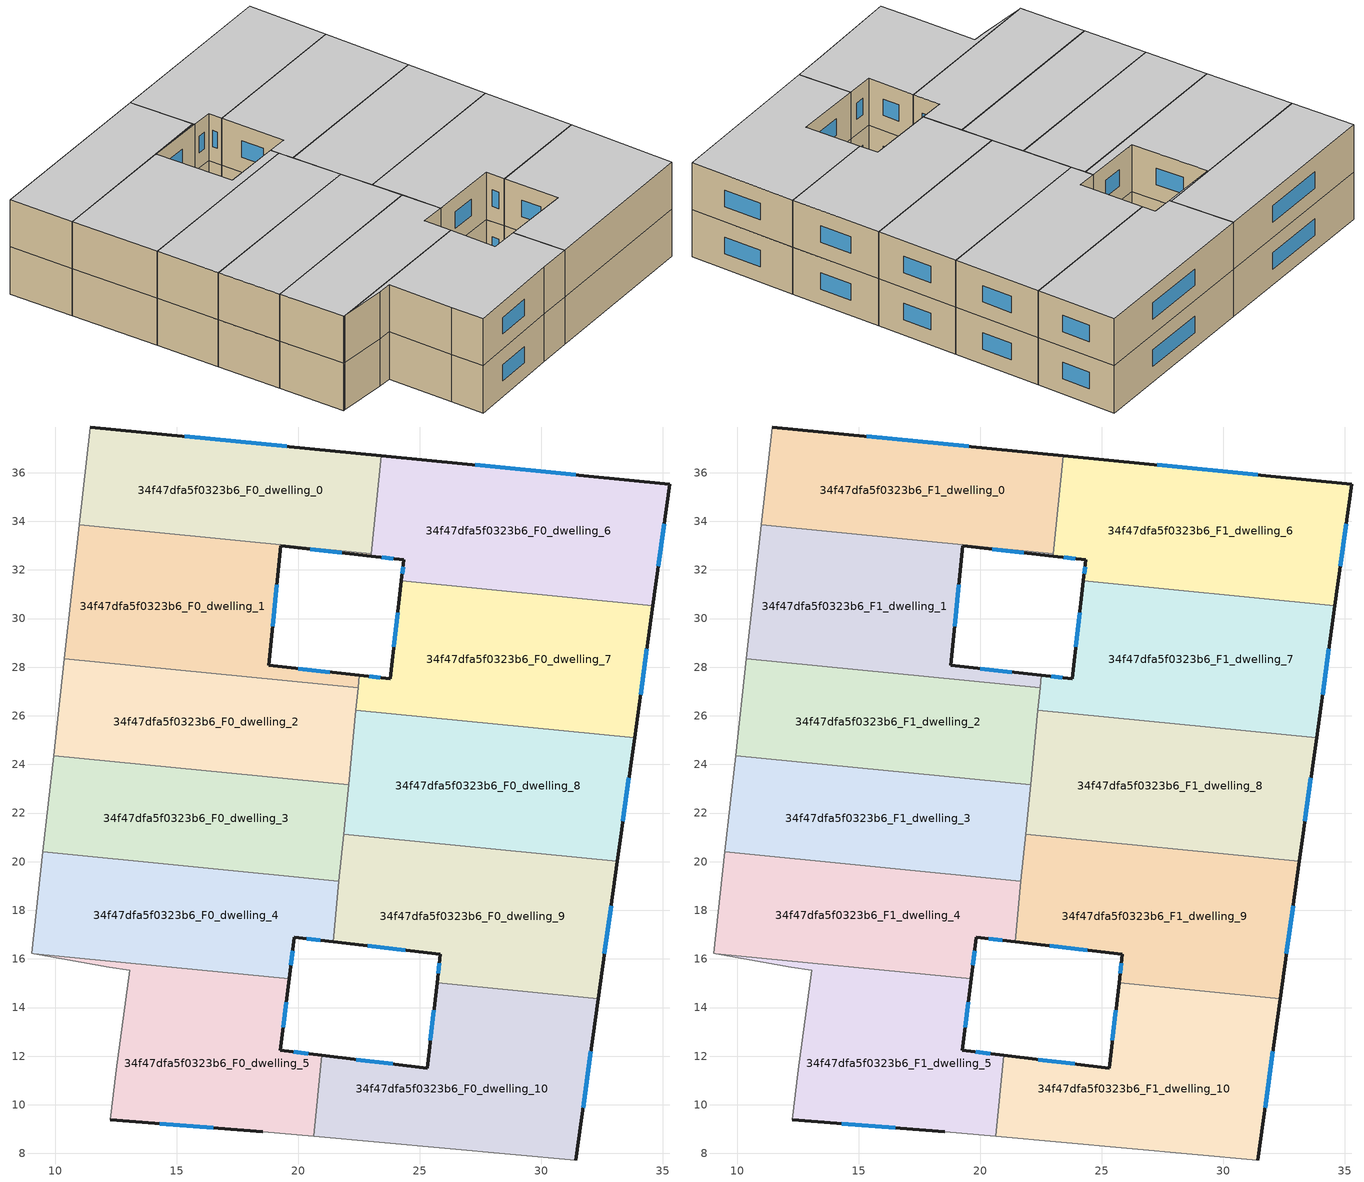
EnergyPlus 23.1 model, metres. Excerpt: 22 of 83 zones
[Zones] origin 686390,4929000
34f47dfa5f0323b6_F0_dwelling_0
 floor ground (EU_floor_Construction): 23.41,36.7 23.01,32.67 11,33.86 11.45,37.88 z0
 wall outside (EU_wall_Construction): 23.41,36.7 11.45,37.88 z0:3
 wall to 34f47dfa5f0323b6_F0_dwelling_1 (EU_wall_Construction): 11,33.86 23.01,32.67 z0:3
 wall adiabatic (EU_wall_Construction): 11.45,37.88 11,33.86 z0:3
 wall to 34f47dfa5f0323b6_F0_dwelling_6 (EU_wall_Construction): 23.01,32.67 23.41,36.7 z0:3
 window (EU_Window_Construction): 19.52,37.08 15.34,37.5 z0.98:2.02
34f47dfa5f0323b6_F0_dwelling_1
 floor ground (EU_floor_Construction): 23.01,32.67 23,32.57 19.29,33 18.8,28.08 22.52,27.67 22.47,27.15 10.39,28.35 11,33.86 z0
 wall outside (EU_wall_Construction): 22.52,27.67 18.8,28.08 19.29,33 23,32.57 z0:3
 wall to 34f47dfa5f0323b6_F0_dwelling_2 (EU_wall_Construction): 10.39,28.35 22.47,27.15 z0:3
 wall adiabatic (EU_wall_Construction): 11,33.86 10.39,28.35 z0:3
 wall to 34f47dfa5f0323b6_F0_dwelling_7 (EU_wall_Construction): 22.47,27.15 22.52,27.67 z0:3
 wall to 34f47dfa5f0323b6_F0_dwelling_6 (EU_wall_Construction): 23,32.57 23.01,32.67 z0:3
 window (EU_Window_Construction): 20.5,32.86 21.79,32.71 / 18.96,29.68 19.13,31.4 / 21.31,27.8 20.01,27.95 z0.98:2.02
34f47dfa5f0323b6_F0_dwelling_10
 floor ground (EU_floor_Construction): 32.34,14.37 31.42,7.73 20.64,8.71 20.97,12.03 25.31,11.51 25.71,15.02 z0
 wall outside (EU_wall_Construction): 25.71,15.02 25.31,11.51 20.97,12.03 / 31.42,7.73 32.34,14.37 z0:3
 wall to 34f47dfa5f0323b6_F0_dwelling_9 (EU_wall_Construction): 32.34,14.37 25.71,15.02 z0:3
 wall adiabatic (EU_wall_Construction): 20.64,8.71 31.42,7.73 z0:3
 wall to 34f47dfa5f0323b6_F0_dwelling_5 (EU_wall_Construction): 20.97,12.03 20.64,8.71 z0:3
 window (EU_Window_Construction): 25.58,13.88 25.44,12.65 / 31.72,9.89 32.04,12.21 / 23.9,11.68 22.38,11.86 z0.98:2.02
34f47dfa5f0323b6_F0_dwelling_2
 floor ground (EU_floor_Construction): 22.47,27.15 22.07,23.17 9.94,24.37 10.39,28.35 z0
 wall to 34f47dfa5f0323b6_F0_dwelling_3 (EU_wall_Construction): 9.94,24.37 22.07,23.17 z0:3
 wall adiabatic (EU_wall_Construction): 10.39,28.35 9.94,24.37 z0:3
 wall to 34f47dfa5f0323b6_F0_dwelling_8 (EU_wall_Construction): 22.07,23.17 22.38,26.23 z0:3
 wall to 34f47dfa5f0323b6_F0_dwelling_7 (EU_wall_Construction): 22.38,26.23 22.47,27.15 z0:3
34f47dfa5f0323b6_F0_dwelling_3
 floor ground (EU_floor_Construction): 22.07,23.17 21.68,19.2 9.5,20.4 9.94,24.37 z0
 wall to 34f47dfa5f0323b6_F0_dwelling_4 (EU_wall_Construction): 9.5,20.4 21.68,19.2 z0:3
 wall adiabatic (EU_wall_Construction): 9.94,24.37 9.5,20.4 z0:3
 wall to 34f47dfa5f0323b6_F0_dwelling_9 (EU_wall_Construction): 21.68,19.2 21.87,21.13 z0:3
 wall to 34f47dfa5f0323b6_F0_dwelling_8 (EU_wall_Construction): 21.87,21.14 22.07,23.16 z0:3
34f47dfa5f0323b6_F0_dwelling_4
 floor ground (EU_floor_Construction): 21.68,19.2 21.43,16.72 19.85,16.9 19.63,15.18 9.12,16.22 9.04,16.23 9.5,20.4 z0
 wall outside (EU_wall_Construction): 19.63,15.18 19.85,16.9 21.43,16.72 z0:3
 wall to 34f47dfa5f0323b6_F0_dwelling_5 (EU_wall_Construction): 9.12,16.22 19.63,15.18 z0:3
 wall adiabatic (EU_wall_Construction): 9.5,20.4 9.04,16.23 9.12,16.22 z0:3
 wall to 34f47dfa5f0323b6_F0_dwelling_9 (EU_wall_Construction): 21.43,16.72 21.68,19.19 z0:3
 window (EU_Window_Construction): 20.36,16.84 20.92,16.78 / 19.7,15.74 19.78,16.34 z0.98:2.02
34f47dfa5f0323b6_F0_dwelling_5
 floor ground (EU_floor_Construction): 19.63,15.18 19.26,12.24 20.97,12.03 20.64,8.71 18.54,8.9 12.28,9.39 12.53,11.45 13.07,15.54 12.23,15.66 9.12,16.22 z0
 wall outside (EU_wall_Construction): 20.97,12.03 19.26,12.24 19.63,15.18 / 12.28,9.39 18.54,8.9 z0:3
 wall adiabatic (EU_wall_Construction): 9.12,16.22 12.23,15.66 13.07,15.54 12.53,11.45 12.28,9.39 / 18.54,8.9 20.64,8.71 z0:3
 window (EU_Window_Construction): 19.38,13.2 19.51,14.22 / 20.41,12.1 19.81,12.17 / 14.31,9.23 16.5,9.06 z0.98:2.02
34f47dfa5f0323b6_F0_dwelling_6
 floor ground (EU_floor_Construction): 35.29,35.53 34.59,30.53 24.25,31.56 24.35,32.41 23,32.57 23.41,36.7 z0
 wall outside (EU_wall_Construction): 34.59,30.53 35.29,35.53 23.41,36.7 / 23,32.57 24.35,32.41 24.25,31.56 z0:3
 wall to 34f47dfa5f0323b6_F0_dwelling_7 (EU_wall_Construction): 24.25,31.56 34.59,30.53 z0:3
 window (EU_Window_Construction): 31.43,35.91 27.27,36.32 / 34.82,32.16 35.06,33.9 / 24.32,32.13 24.28,31.83 / 23.44,32.52 23.91,32.46 z0.98:2.02
34f47dfa5f0323b6_F0_dwelling_7
 floor ground (EU_floor_Construction): 34.59,30.53 33.84,25.1 22.38,26.23 22.52,27.67 23.78,27.53 24.25,31.56 z0
 wall outside (EU_wall_Construction): 33.84,25.1 34.59,30.53 / 24.25,31.56 23.78,27.53 22.52,27.67 z0:3
 wall to 34f47dfa5f0323b6_F0_dwelling_8 (EU_wall_Construction): 22.38,26.23 33.84,25.1 z0:3
 window (EU_Window_Construction): 34.08,26.86 34.35,28.76 / 23.37,27.58 22.93,27.62 / 24.1,30.25 23.93,28.84 z0.98:2.02
34f47dfa5f0323b6_F0_dwelling_8
 floor ground (EU_floor_Construction): 33.84,25.1 33.13,20.02 21.87,21.13 22.38,26.23 z0
 wall outside (EU_wall_Construction): 33.13,20.02 33.84,25.1 z0:3
 wall to 34f47dfa5f0323b6_F0_dwelling_9 (EU_wall_Construction): 21.87,21.13 33.13,20.02 z0:3
 window (EU_Window_Construction): 33.36,21.67 33.61,23.45 z0.98:2.02
34f47dfa5f0323b6_F0_dwelling_9
 floor ground (EU_floor_Construction): 33.13,20.02 32.34,14.37 25.71,15.02 25.85,16.2 21.43,16.72 21.87,21.13 z0
 wall outside (EU_wall_Construction): 32.34,14.37 33.13,20.02 / 21.43,16.72 25.85,16.2 25.71,15.02 z0:3
 window (EU_Window_Construction): 32.6,16.21 32.87,18.18 / 25.8,15.82 25.76,15.41 / 22.87,16.55 24.41,16.37 z0.98:2.02
34f47dfa5f0323b6_F1_dwelling_0
 floor to 34f47dfa5f0323b6_F0_dwelling_0 (EU_floor_Construction): 23.41,36.7 23.01,32.67 11,33.86 11.45,37.88 z3
 wall outside (EU_wall_Construction): 23.41,36.7 11.45,37.88 z3:6
 wall to 34f47dfa5f0323b6_F1_dwelling_1 (EU_wall_Construction): 11,33.86 23.01,32.67 z3:6
 wall adiabatic (EU_wall_Construction): 11.45,37.88 11,33.86 z3:6
 wall to 34f47dfa5f0323b6_F1_dwelling_6 (EU_wall_Construction): 23.01,32.67 23.41,36.7 z3:6
 window (EU_Window_Construction): 19.52,37.08 15.34,37.5 z3.98:5.02
 ceiling to 34f47dfa5f0323b6_F2_dwelling_0 (EU_floor_Construction): 23.01,32.67 23.41,36.7 11.45,37.88 11,33.86 z6
34f47dfa5f0323b6_F1_dwelling_1
 floor to 34f47dfa5f0323b6_F0_dwelling_1 (EU_floor_Construction): 23.01,32.67 23,32.57 19.29,33 18.8,28.08 22.52,27.67 22.47,27.15 10.39,28.35 11,33.86 z3
 wall outside (EU_wall_Construction): 22.52,27.67 18.8,28.08 19.29,33 23,32.57 z3:6
 wall to 34f47dfa5f0323b6_F1_dwelling_2 (EU_wall_Construction): 10.39,28.35 22.47,27.15 z3:6
 wall adiabatic (EU_wall_Construction): 11,33.86 10.39,28.35 z3:6
 wall to 34f47dfa5f0323b6_F1_dwelling_7 (EU_wall_Construction): 22.47,27.15 22.52,27.67 z3:6
 wall to 34f47dfa5f0323b6_F1_dwelling_6 (EU_wall_Construction): 23,32.57 23.01,32.67 z3:6
 window (EU_Window_Construction): 20.5,32.86 21.79,32.71 / 18.96,29.68 19.13,31.4 / 21.31,27.8 20.01,27.95 z3.98:5.02
 ceiling to 34f47dfa5f0323b6_F2_dwelling_1 (EU_floor_Construction): 22.47,27.15 22.52,27.67 18.8,28.08 19.29,33 23,32.57 23.01,32.67 11,33.86 10.39,28.35 z6
34f47dfa5f0323b6_F1_dwelling_10
 floor to 34f47dfa5f0323b6_F0_dwelling_10 (EU_floor_Construction): 32.34,14.37 31.42,7.73 20.64,8.71 20.97,12.03 25.31,11.51 25.71,15.02 z3
 wall outside (EU_wall_Construction): 25.71,15.02 25.31,11.51 20.97,12.03 / 31.42,7.73 32.34,14.37 z3:6
 wall to 34f47dfa5f0323b6_F1_dwelling_9 (EU_wall_Construction): 32.34,14.37 25.71,15.02 z3:6
 wall adiabatic (EU_wall_Construction): 20.64,8.71 31.42,7.73 z3:6
 wall to 34f47dfa5f0323b6_F1_dwelling_5 (EU_wall_Construction): 20.97,12.03 20.64,8.71 z3:6
 window (EU_Window_Construction): 25.58,13.88 25.44,12.65 / 31.72,9.89 32.04,12.21 / 23.9,11.68 22.38,11.86 z3.98:5.02
 ceiling to 34f47dfa5f0323b6_F2_dwelling_10 (EU_floor_Construction): 31.42,7.73 32.34,14.37 25.71,15.02 25.31,11.51 20.97,12.03 20.64,8.71 z6
34f47dfa5f0323b6_F1_dwelling_2
 floor to 34f47dfa5f0323b6_F0_dwelling_2 (EU_floor_Construction): 22.47,27.15 22.07,23.17 9.94,24.37 10.39,28.35 z3
 wall to 34f47dfa5f0323b6_F1_dwelling_3 (EU_wall_Construction): 9.94,24.37 22.07,23.17 z3:6
 wall adiabatic (EU_wall_Construction): 10.39,28.35 9.94,24.37 z3:6
 wall to 34f47dfa5f0323b6_F1_dwelling_8 (EU_wall_Construction): 22.07,23.17 22.38,26.23 z3:6
 wall to 34f47dfa5f0323b6_F1_dwelling_7 (EU_wall_Construction): 22.38,26.23 22.47,27.15 z3:6
 ceiling to 34f47dfa5f0323b6_F2_dwelling_2 (EU_floor_Construction): 22.07,23.17 22.47,27.15 10.39,28.35 9.94,24.37 z6
34f47dfa5f0323b6_F1_dwelling_3
 floor to 34f47dfa5f0323b6_F0_dwelling_3 (EU_floor_Construction): 22.07,23.17 21.68,19.2 9.5,20.4 9.94,24.37 z3
 wall to 34f47dfa5f0323b6_F1_dwelling_4 (EU_wall_Construction): 9.5,20.4 21.68,19.2 z3:6
 wall adiabatic (EU_wall_Construction): 9.94,24.37 9.5,20.4 z3:6
 wall to 34f47dfa5f0323b6_F1_dwelling_9 (EU_wall_Construction): 21.68,19.2 21.87,21.13 z3:6
 wall to 34f47dfa5f0323b6_F1_dwelling_8 (EU_wall_Construction): 21.87,21.14 22.07,23.16 z3:6
 ceiling to 34f47dfa5f0323b6_F2_dwelling_3 (EU_floor_Construction): 21.68,19.2 22.07,23.17 9.94,24.37 9.5,20.4 z6
34f47dfa5f0323b6_F1_dwelling_4
 floor to 34f47dfa5f0323b6_F0_dwelling_4 (EU_floor_Construction): 21.68,19.2 21.43,16.72 19.85,16.9 19.63,15.18 9.12,16.22 9.04,16.23 9.5,20.4 z3
 wall outside (EU_wall_Construction): 19.63,15.18 19.85,16.9 21.43,16.72 z3:6
 wall to 34f47dfa5f0323b6_F1_dwelling_5 (EU_wall_Construction): 9.12,16.22 19.63,15.18 z3:6
 wall adiabatic (EU_wall_Construction): 9.5,20.4 9.04,16.23 9.12,16.22 z3:6
 wall to 34f47dfa5f0323b6_F1_dwelling_9 (EU_wall_Construction): 21.43,16.72 21.68,19.19 z3:6
 window (EU_Window_Construction): 20.36,16.84 20.92,16.78 / 19.7,15.74 19.78,16.34 z3.98:5.02
 ceiling to 34f47dfa5f0323b6_F2_dwelling_4 (EU_floor_Construction): 21.43,16.72 21.68,19.2 9.5,20.4 9.04,16.23 9.12,16.22 19.63,15.18 19.85,16.9 z6
34f47dfa5f0323b6_F1_dwelling_5
 floor to 34f47dfa5f0323b6_F0_dwelling_5 (EU_floor_Construction): 19.63,15.18 19.26,12.24 20.97,12.03 20.64,8.71 18.54,8.9 12.28,9.39 12.53,11.45 13.07,15.54 12.23,15.66 9.12,16.22 z3
 wall outside (EU_wall_Construction): 20.97,12.03 19.26,12.24 19.63,15.18 / 12.28,9.39 18.54,8.9 z3:6
 wall adiabatic (EU_wall_Construction): 9.12,16.22 12.23,15.66 13.07,15.54 12.53,11.45 12.28,9.39 / 18.54,8.9 20.64,8.71 z3:6
 window (EU_Window_Construction): 19.38,13.2 19.51,14.22 / 20.41,12.1 19.81,12.17 / 14.31,9.23 16.5,9.06 z3.98:5.02
 ceiling to 34f47dfa5f0323b6_F2_dwelling_5 (EU_floor_Construction): 20.64,8.71 20.97,12.03 19.26,12.24 19.63,15.18 9.12,16.22 12.23,15.66 13.07,15.54 12.53,11.45 12.28,9.39 18.54,8.9 z6
34f47dfa5f0323b6_F1_dwelling_6
 floor to 34f47dfa5f0323b6_F0_dwelling_6 (EU_floor_Construction): 35.29,35.53 34.59,30.53 24.25,31.56 24.35,32.41 23,32.57 23.41,36.7 z3
 wall outside (EU_wall_Construction): 34.59,30.53 35.29,35.53 23.41,36.7 / 23,32.57 24.35,32.41 24.25,31.56 z3:6
 wall to 34f47dfa5f0323b6_F1_dwelling_7 (EU_wall_Construction): 24.25,31.56 34.59,30.53 z3:6
 window (EU_Window_Construction): 31.43,35.91 27.27,36.32 / 34.82,32.16 35.06,33.9 / 24.32,32.13 24.28,31.83 / 23.44,32.52 23.91,32.46 z3.98:5.02
 ceiling to 34f47dfa5f0323b6_F2_dwelling_6 (EU_floor_Construction): 34.59,30.53 35.29,35.53 23.41,36.7 23,32.57 24.35,32.41 24.25,31.56 z6
34f47dfa5f0323b6_F1_dwelling_7
 floor to 34f47dfa5f0323b6_F0_dwelling_7 (EU_floor_Construction): 34.59,30.53 33.84,25.1 22.38,26.23 22.52,27.67 23.78,27.53 24.25,31.56 z3
 wall outside (EU_wall_Construction): 33.84,25.1 34.59,30.53 / 24.25,31.56 23.78,27.53 22.52,27.67 z3:6
 wall to 34f47dfa5f0323b6_F1_dwelling_8 (EU_wall_Construction): 22.38,26.23 33.84,25.1 z3:6
 window (EU_Window_Construction): 34.08,26.86 34.35,28.76 / 23.37,27.58 22.93,27.62 / 24.1,30.25 23.93,28.84 z3.98:5.02
 ceiling to 34f47dfa5f0323b6_F2_dwelling_7 (EU_floor_Construction): 33.84,25.1 34.59,30.53 24.25,31.56 23.78,27.53 22.52,27.67 22.38,26.23 z6
34f47dfa5f0323b6_F1_dwelling_8
 floor to 34f47dfa5f0323b6_F0_dwelling_8 (EU_floor_Construction): 33.84,25.1 33.13,20.02 21.87,21.13 22.38,26.23 z3
 wall outside (EU_wall_Construction): 33.13,20.02 33.84,25.1 z3:6
 wall to 34f47dfa5f0323b6_F1_dwelling_9 (EU_wall_Construction): 21.87,21.13 33.13,20.02 z3:6
 window (EU_Window_Construction): 33.36,21.67 33.61,23.45 z3.98:5.02
 ceiling to 34f47dfa5f0323b6_F2_dwelling_8 (EU_floor_Construction): 33.13,20.02 33.84,25.1 22.38,26.23 21.87,21.13 z6
34f47dfa5f0323b6_F1_dwelling_9
 floor to 34f47dfa5f0323b6_F0_dwelling_9 (EU_floor_Construction): 33.13,20.02 32.34,14.37 25.71,15.02 25.85,16.2 21.43,16.72 21.87,21.13 z3
 wall outside (EU_wall_Construction): 32.34,14.37 33.13,20.02 / 21.43,16.72 25.85,16.2 25.71,15.02 z3:6
 window (EU_Window_Construction): 32.6,16.21 32.87,18.18 / 25.8,15.82 25.76,15.41 / 22.87,16.55 24.41,16.37 z3.98:5.02
 ceiling to 34f47dfa5f0323b6_F2_dwelling_9 (EU_floor_Construction): 32.34,14.37 33.13,20.02 21.87,21.13 21.43,16.72 25.85,16.2 25.71,15.02 z6
[Building]
EU S2 Campaign: North Axis=0; Terrain=City; Solar Distribution=FullExterior
[Site:Location]
Bologna: Latitude=44.5; Longitude=11.25; Time Zone=1; Elevation=37
[SizingPeriod:WeatherFileDays]
AnnualSizingPeriod: Begin Month=1; Begin Day of Month=1; End Month=12; End Day of Month=31; Day of Week for Start Day=Monday; Use Weather File Daylight Saving Period=No; Use Weather File Rain and Snow Indicators=No
[MATERIAL]
EU_InternalMass_Material: Roughness=MediumRough; Thickness=0.1; Conductivity=1; Density=1800; Specific Heat=900; Thermal Absorptance=0.9; Solar Absorptance=0.7; Visible Absorptance=0.7
[MATERIAL:NOMASS] Roughness=MediumRough; Thermal Absorptance=0.9; Solar Absorptance=0.7; Visible Absorptance=0.7
Name | Thermal Resistance
EU_wall_NoMass | 0.905828
EU_floor_NoMass | 0.67114
[WINDOWMATERIAL:SIMPLEGLAZINGSYSTEM]
EU_Window_SimpleGlazing: UFactor=4.52486; Solar Heat Gain Coefficient=0.85; Visible Transmittance=0.85
[CONSTRUCTION]
EU_wall_Construction: EU_wall_NoMass
EU_floor_Construction: EU_floor_NoMass
EU_Window_Construction: EU_Window_SimpleGlazing
EU_InternalMass_Construction: EU_InternalMass_Material
[ZONE] Type=1; Multiplier=1; Ceiling Height=autocalculate; Floor Area=autocalculate; Part of Total Floor Area=Yes
Name | Volume
34f47dfa5f0323b6_F0_dwelling_0; 34f47dfa5f0323b6_F1_dwelling_0 | 146.156
34f47dfa5f0323b6_F0_dwelling_1; 34f47dfa5f0323b6_F1_dwelling_1 | 146.153
34f47dfa5f0323b6_F0_dwelling_10; 34f47dfa5f0323b6_F1_dwelling_10 | 175.385
34f47dfa5f0323b6_F0_dwelling_2; 34f47dfa5f0323b6_F1_dwelling_2 | 146.155
34f47dfa5f0323b6_F0_dwelling_3; 34f47dfa5f0323b6_F1_dwelling_3 | 146.152
34f47dfa5f0323b6_F0_dwelling_4; 34f47dfa5f0323b6_F1_dwelling_4 | 146.176
34f47dfa5f0323b6_F0_dwelling_5; 34f47dfa5f0323b6_F1_dwelling_5 | 146.143
34f47dfa5f0323b6_F0_dwelling_6; 34f47dfa5f0323b6_F1_dwelling_6 | 175.381
34f47dfa5f0323b6_F0_dwelling_7; 34f47dfa5f0323b6_F1_dwelling_7 | 175.407
34f47dfa5f0323b6_F0_dwelling_8; 34f47dfa5f0323b6_F1_dwelling_8 | 175.377
34f47dfa5f0323b6_F0_dwelling_9; 34f47dfa5f0323b6_F1_dwelling_9 | 175.395
[INTERNALMASS] Construction=EU_InternalMass_Construction
Name | Zone or ZoneList | Surface Area
34f47dfa5f0323b6_F0_dwelling_0_EU_InternalMass | 34f47dfa5f0323b6_F0_dwelling_0 | 48.7188
34f47dfa5f0323b6_F0_dwelling_1_EU_InternalMass | 34f47dfa5f0323b6_F0_dwelling_1 | 48.7173
34f47dfa5f0323b6_F0_dwelling_2_EU_InternalMass | 34f47dfa5f0323b6_F0_dwelling_2 | 48.7185
34f47dfa5f0323b6_F0_dwelling_3_EU_InternalMass | 34f47dfa5f0323b6_F0_dwelling_3 | 48.7175
34f47dfa5f0323b6_F0_dwelling_4_EU_InternalMass | 34f47dfa5f0323b6_F0_dwelling_4 | 48.7255
34f47dfa5f0323b6_F0_dwelling_5_EU_InternalMass | 34f47dfa5f0323b6_F0_dwelling_5 | 48.7146
34f47dfa5f0323b6_F0_dwelling_6_EU_InternalMass | 34f47dfa5f0323b6_F0_dwelling_6 | 58.4604
34f47dfa5f0323b6_F0_dwelling_7_EU_InternalMass | 34f47dfa5f0323b6_F0_dwelling_7 | 58.4692
34f47dfa5f0323b6_F0_dwelling_8_EU_InternalMass | 34f47dfa5f0323b6_F0_dwelling_8 | 58.459
34f47dfa5f0323b6_F0_dwelling_9_EU_InternalMass | 34f47dfa5f0323b6_F0_dwelling_9 | 58.465
34f47dfa5f0323b6_F0_dwelling_10_EU_InternalMass | 34f47dfa5f0323b6_F0_dwelling_10 | 58.4612
34f47dfa5f0323b6_F1_dwelling_0_EU_InternalMass | 34f47dfa5f0323b6_F1_dwelling_0 | 48.7188
34f47dfa5f0323b6_F1_dwelling_1_EU_InternalMass | 34f47dfa5f0323b6_F1_dwelling_1 | 48.7173
34f47dfa5f0323b6_F1_dwelling_2_EU_InternalMass | 34f47dfa5f0323b6_F1_dwelling_2 | 48.7185
34f47dfa5f0323b6_F1_dwelling_3_EU_InternalMass | 34f47dfa5f0323b6_F1_dwelling_3 | 48.7175
34f47dfa5f0323b6_F1_dwelling_4_EU_InternalMass | 34f47dfa5f0323b6_F1_dwelling_4 | 48.7255
34f47dfa5f0323b6_F1_dwelling_5_EU_InternalMass | 34f47dfa5f0323b6_F1_dwelling_5 | 48.7146
34f47dfa5f0323b6_F1_dwelling_6_EU_InternalMass | 34f47dfa5f0323b6_F1_dwelling_6 | 58.4604
34f47dfa5f0323b6_F1_dwelling_7_EU_InternalMass | 34f47dfa5f0323b6_F1_dwelling_7 | 58.4692
34f47dfa5f0323b6_F1_dwelling_8_EU_InternalMass | 34f47dfa5f0323b6_F1_dwelling_8 | 58.459
34f47dfa5f0323b6_F1_dwelling_9_EU_InternalMass | 34f47dfa5f0323b6_F1_dwelling_9 | 58.465
34f47dfa5f0323b6_F1_dwelling_10_EU_InternalMass | 34f47dfa5f0323b6_F1_dwelling_10 | 58.4612
[OTHEREQUIPMENT] Fuel Type=Electricity; Design Level Calculation Method=Watts/Area; Power per Zone Floor Area=1; Fraction Latent=0; Fraction Radiant=0; Fraction Lost=0; Carbon Dioxide Generation Rate=0; EndUse Subcategory=EU_Step8_InternalGains
Name | Zone or ZoneList or Space or SpaceList | Schedule
EU_Step8_InternalGain_34f47dfa5f0323b6_F0_dwelling_0_f000 | 34f47dfa5f0323b6_F0_dwelling_0 | EU_Step8_GainSchedule_34f47dfa5f0323b6_F0_dwelling_0_f000
EU_Step8_InternalGain_34f47dfa5f0323b6_F0_dwelling_1_f000 | 34f47dfa5f0323b6_F0_dwelling_1 | EU_Step8_GainSchedule_34f47dfa5f0323b6_F0_dwelling_1_f000
EU_Step8_InternalGain_34f47dfa5f0323b6_F0_dwelling_2_f000 | 34f47dfa5f0323b6_F0_dwelling_2 | EU_Step8_GainSchedule_34f47dfa5f0323b6_F0_dwelling_2_f000
EU_Step8_InternalGain_34f47dfa5f0323b6_F0_dwelling_3_f000 | 34f47dfa5f0323b6_F0_dwelling_3 | EU_Step8_GainSchedule_34f47dfa5f0323b6_F0_dwelling_3_f000
EU_Step8_InternalGain_34f47dfa5f0323b6_F0_dwelling_4_f000 | 34f47dfa5f0323b6_F0_dwelling_4 | EU_Step8_GainSchedule_34f47dfa5f0323b6_F0_dwelling_4_f000
EU_Step8_InternalGain_34f47dfa5f0323b6_F0_dwelling_5_f000 | 34f47dfa5f0323b6_F0_dwelling_5 | EU_Step8_GainSchedule_34f47dfa5f0323b6_F0_dwelling_5_f000
EU_Step8_InternalGain_34f47dfa5f0323b6_F0_dwelling_6_f000 | 34f47dfa5f0323b6_F0_dwelling_6 | EU_Step8_GainSchedule_34f47dfa5f0323b6_F0_dwelling_6_f000
EU_Step8_InternalGain_34f47dfa5f0323b6_F0_dwelling_7_f000 | 34f47dfa5f0323b6_F0_dwelling_7 | EU_Step8_GainSchedule_34f47dfa5f0323b6_F0_dwelling_7_f000
EU_Step8_InternalGain_34f47dfa5f0323b6_F0_dwelling_8_f000 | 34f47dfa5f0323b6_F0_dwelling_8 | EU_Step8_GainSchedule_34f47dfa5f0323b6_F0_dwelling_8_f000
EU_Step8_InternalGain_34f47dfa5f0323b6_F0_dwelling_9_f000 | 34f47dfa5f0323b6_F0_dwelling_9 | EU_Step8_GainSchedule_34f47dfa5f0323b6_F0_dwelling_9_f000
EU_Step8_InternalGain_34f47dfa5f0323b6_F0_dwelling_10_f000 | 34f47dfa5f0323b6_F0_dwelling_10 | EU_Step8_GainSchedule_34f47dfa5f0323b6_F0_dwelling_10_f000
EU_Step8_InternalGain_34f47dfa5f0323b6_F1_dwelling_0_f000 | 34f47dfa5f0323b6_F1_dwelling_0 | EU_Step8_GainSchedule_34f47dfa5f0323b6_F1_dwelling_0_f000
EU_Step8_InternalGain_34f47dfa5f0323b6_F1_dwelling_1_f000 | 34f47dfa5f0323b6_F1_dwelling_1 | EU_Step8_GainSchedule_34f47dfa5f0323b6_F1_dwelling_1_f000
EU_Step8_InternalGain_34f47dfa5f0323b6_F1_dwelling_2_f000 | 34f47dfa5f0323b6_F1_dwelling_2 | EU_Step8_GainSchedule_34f47dfa5f0323b6_F1_dwelling_2_f000
EU_Step8_InternalGain_34f47dfa5f0323b6_F1_dwelling_3_f000 | 34f47dfa5f0323b6_F1_dwelling_3 | EU_Step8_GainSchedule_34f47dfa5f0323b6_F1_dwelling_3_f000
EU_Step8_InternalGain_34f47dfa5f0323b6_F1_dwelling_4_f000 | 34f47dfa5f0323b6_F1_dwelling_4 | EU_Step8_GainSchedule_34f47dfa5f0323b6_F1_dwelling_4_f000
EU_Step8_InternalGain_34f47dfa5f0323b6_F1_dwelling_5_f000 | 34f47dfa5f0323b6_F1_dwelling_5 | EU_Step8_GainSchedule_34f47dfa5f0323b6_F1_dwelling_5_f000
EU_Step8_InternalGain_34f47dfa5f0323b6_F1_dwelling_6_f000 | 34f47dfa5f0323b6_F1_dwelling_6 | EU_Step8_GainSchedule_34f47dfa5f0323b6_F1_dwelling_6_f000
EU_Step8_InternalGain_34f47dfa5f0323b6_F1_dwelling_7_f000 | 34f47dfa5f0323b6_F1_dwelling_7 | EU_Step8_GainSchedule_34f47dfa5f0323b6_F1_dwelling_7_f000
EU_Step8_InternalGain_34f47dfa5f0323b6_F1_dwelling_8_f000 | 34f47dfa5f0323b6_F1_dwelling_8 | EU_Step8_GainSchedule_34f47dfa5f0323b6_F1_dwelling_8_f000
EU_Step8_InternalGain_34f47dfa5f0323b6_F1_dwelling_9_f000 | 34f47dfa5f0323b6_F1_dwelling_9 | EU_Step8_GainSchedule_34f47dfa5f0323b6_F1_dwelling_9_f000
EU_Step8_InternalGain_34f47dfa5f0323b6_F1_dwelling_10_f000 | 34f47dfa5f0323b6_F1_dwelling_10 | EU_Step8_GainSchedule_34f47dfa5f0323b6_F1_dwelling_10_f000
[ZONEVENTILATION:DESIGNFLOWRATE] Schedule=EU_AlwaysOn; Design Flow Rate Calculation Method=AirChanges/Hour; Air Changes per Hour=0.73129; Ventilation Type=Natural; Fan Pressure Rise=0; Fan Total Efficiency=1; Constant Term Coefficient=1; Temperature Term Coefficient=0; Velocity Term Coefficient=0; Velocity Squared Term Coefficient=0; Minimum Indoor Temperature=-100; Maximum Indoor Temperature=100; Delta Temperature=-100; Minimum Outdoor Temperature=-100; Maximum Outdoor Temperature=100; Maximum Wind Speed=40
Name | Zone or ZoneList or Space or SpaceList
EU_ConstantAir_34f47dfa5f0323b6_F0_dwelling_0 | 34f47dfa5f0323b6_F0_dwelling_0
EU_ConstantAir_34f47dfa5f0323b6_F0_dwelling_1 | 34f47dfa5f0323b6_F0_dwelling_1
EU_ConstantAir_34f47dfa5f0323b6_F0_dwelling_2 | 34f47dfa5f0323b6_F0_dwelling_2
EU_ConstantAir_34f47dfa5f0323b6_F0_dwelling_3 | 34f47dfa5f0323b6_F0_dwelling_3
EU_ConstantAir_34f47dfa5f0323b6_F0_dwelling_4 | 34f47dfa5f0323b6_F0_dwelling_4
EU_ConstantAir_34f47dfa5f0323b6_F0_dwelling_5 | 34f47dfa5f0323b6_F0_dwelling_5
EU_ConstantAir_34f47dfa5f0323b6_F0_dwelling_6 | 34f47dfa5f0323b6_F0_dwelling_6
EU_ConstantAir_34f47dfa5f0323b6_F0_dwelling_7 | 34f47dfa5f0323b6_F0_dwelling_7
EU_ConstantAir_34f47dfa5f0323b6_F0_dwelling_8 | 34f47dfa5f0323b6_F0_dwelling_8
EU_ConstantAir_34f47dfa5f0323b6_F0_dwelling_9 | 34f47dfa5f0323b6_F0_dwelling_9
EU_ConstantAir_34f47dfa5f0323b6_F0_dwelling_10 | 34f47dfa5f0323b6_F0_dwelling_10
EU_ConstantAir_34f47dfa5f0323b6_F1_dwelling_0 | 34f47dfa5f0323b6_F1_dwelling_0
EU_ConstantAir_34f47dfa5f0323b6_F1_dwelling_1 | 34f47dfa5f0323b6_F1_dwelling_1
EU_ConstantAir_34f47dfa5f0323b6_F1_dwelling_2 | 34f47dfa5f0323b6_F1_dwelling_2
EU_ConstantAir_34f47dfa5f0323b6_F1_dwelling_3 | 34f47dfa5f0323b6_F1_dwelling_3
EU_ConstantAir_34f47dfa5f0323b6_F1_dwelling_4 | 34f47dfa5f0323b6_F1_dwelling_4
EU_ConstantAir_34f47dfa5f0323b6_F1_dwelling_5 | 34f47dfa5f0323b6_F1_dwelling_5
EU_ConstantAir_34f47dfa5f0323b6_F1_dwelling_6 | 34f47dfa5f0323b6_F1_dwelling_6
EU_ConstantAir_34f47dfa5f0323b6_F1_dwelling_7 | 34f47dfa5f0323b6_F1_dwelling_7
EU_ConstantAir_34f47dfa5f0323b6_F1_dwelling_8 | 34f47dfa5f0323b6_F1_dwelling_8
EU_ConstantAir_34f47dfa5f0323b6_F1_dwelling_9 | 34f47dfa5f0323b6_F1_dwelling_9
EU_ConstantAir_34f47dfa5f0323b6_F1_dwelling_10 | 34f47dfa5f0323b6_F1_dwelling_10
[HVACTEMPLATE:THERMOSTAT] Constant Heating Setpoint=20; Constant Cooling Setpoint=50
EU_HeatOnly_34f47dfa5f0323b6_F0_dwelling_0; EU_HeatOnly_34f47dfa5f0323b6_F0_dwelling_1; EU_HeatOnly_34f47dfa5f0323b6_F0_dwelling_2; EU_HeatOnly_34f47dfa5f0323b6_F0_dwelling_3; EU_HeatOnly_34f47dfa5f0323b6_F0_dwelling_4; EU_HeatOnly_34f47dfa5f0323b6_F0_dwelling_5; EU_HeatOnly_34f47dfa5f0323b6_F0_dwelling_6; EU_HeatOnly_34f47dfa5f0323b6_F0_dwelling_7; EU_HeatOnly_34f47dfa5f0323b6_F0_dwelling_8; EU_HeatOnly_34f47dfa5f0323b6_F0_dwelling_9; EU_HeatOnly_34f47dfa5f0323b6_F0_dwelling_10; EU_HeatOnly_34f47dfa5f0323b6_F1_dwelling_0; EU_HeatOnly_34f47dfa5f0323b6_F1_dwelling_1; EU_HeatOnly_34f47dfa5f0323b6_F1_dwelling_2; EU_HeatOnly_34f47dfa5f0323b6_F1_dwelling_3; EU_HeatOnly_34f47dfa5f0323b6_F1_dwelling_4; EU_HeatOnly_34f47dfa5f0323b6_F1_dwelling_5; EU_HeatOnly_34f47dfa5f0323b6_F1_dwelling_6; EU_HeatOnly_34f47dfa5f0323b6_F1_dwelling_7; EU_HeatOnly_34f47dfa5f0323b6_F1_dwelling_8; EU_HeatOnly_34f47dfa5f0323b6_F1_dwelling_9; EU_HeatOnly_34f47dfa5f0323b6_F1_dwelling_10; EU_HeatOnly_34f47dfa5f0323b6_F2_dwelling_0; EU_HeatOnly_34f47dfa5f0323b6_F2_dwelling_1; EU_HeatOnly_34f47dfa5f0323b6_F2_dwelling_2; EU_HeatOnly_34f47dfa5f0323b6_F2_dwelling_3; EU_HeatOnly_34f47dfa5f0323b6_F2_dwelling_4; EU_HeatOnly_34f47dfa5f0323b6_F2_dwelling_5; EU_HeatOnly_34f47dfa5f0323b6_F2_dwelling_6; EU_HeatOnly_34f47dfa5f0323b6_F2_dwelling_7; EU_HeatOnly_34f47dfa5f0323b6_F2_dwelling_8; EU_HeatOnly_34f47dfa5f0323b6_F2_dwelling_9; EU_HeatOnly_34f47dfa5f0323b6_F2_dwelling_10; EU_HeatOnly_34f47dfa5f0323b6_F3_dwelling_0; EU_HeatOnly_34f47dfa5f0323b6_F3_dwelling_1; EU_HeatOnly_34f47dfa5f0323b6_F3_dwelling_2; EU_HeatOnly_34f47dfa5f0323b6_F3_dwelling_3; EU_HeatOnly_34f47dfa5f0323b6_F3_dwelling_4; EU_HeatOnly_34f47dfa5f0323b6_F3_dwelling_5; EU_HeatOnly_34f47dfa5f0323b6_F3_dwelling_6; EU_HeatOnly_34f47dfa5f0323b6_F3_dwelling_7; EU_HeatOnly_34f47dfa5f0323b6_F3_dwelling_8; EU_HeatOnly_34f47dfa5f0323b6_F3_dwelling_9; EU_HeatOnly_34f47dfa5f0323b6_F4_dwelling_0; EU_HeatOnly_34f47dfa5f0323b6_F4_dwelling_1; EU_HeatOnly_34f47dfa5f0323b6_F4_dwelling_2; EU_HeatOnly_34f47dfa5f0323b6_F4_dwelling_3; EU_HeatOnly_34f47dfa5f0323b6_F4_dwelling_4; EU_HeatOnly_34f47dfa5f0323b6_F4_dwelling_5; EU_HeatOnly_34f47dfa5f0323b6_F4_dwelling_6; EU_HeatOnly_34f47dfa5f0323b6_F4_dwelling_7; EU_HeatOnly_34f47dfa5f0323b6_F4_dwelling_8; EU_HeatOnly_34f47dfa5f0323b6_F4_dwelling_9; EU_HeatOnly_34f47dfa5f0323b6_F5_dwelling_0; EU_HeatOnly_34f47dfa5f0323b6_F5_dwelling_1; EU_HeatOnly_34f47dfa5f0323b6_F5_dwelling_2; EU_HeatOnly_34f47dfa5f0323b6_F5_dwelling_3; EU_HeatOnly_34f47dfa5f0323b6_F5_dwelling_4; EU_HeatOnly_34f47dfa5f0323b6_F5_dwelling_5; EU_HeatOnly_34f47dfa5f0323b6_F5_dwelling_6; EU_HeatOnly_34f47dfa5f0323b6_F5_dwelling_7; EU_HeatOnly_34f47dfa5f0323b6_F5_dwelling_8; EU_HeatOnly_34f47dfa5f0323b6_F5_dwelling_9; EU_HeatOnly_34f47dfa5f0323b6_F6_dwelling_0; EU_HeatOnly_34f47dfa5f0323b6_F6_dwelling_1; EU_HeatOnly_34f47dfa5f0323b6_F6_dwelling_2; EU_HeatOnly_34f47dfa5f0323b6_F6_dwelling_3; EU_HeatOnly_34f47dfa5f0323b6_F6_dwelling_4; EU_HeatOnly_34f47dfa5f0323b6_F6_dwelling_5; EU_HeatOnly_34f47dfa5f0323b6_F6_dwelling_6; EU_HeatOnly_34f47dfa5f0323b6_F6_dwelling_7; EU_HeatOnly_34f47dfa5f0323b6_F6_dwelling_8; EU_HeatOnly_34f47dfa5f0323b6_F6_dwelling_9; EU_HeatOnly_34f47dfa5f0323b6_F7_dwelling_0; EU_HeatOnly_34f47dfa5f0323b6_F7_dwelling_1; EU_HeatOnly_34f47dfa5f0323b6_F7_dwelling_2; EU_HeatOnly_34f47dfa5f0323b6_F7_dwelling_3; EU_HeatOnly_34f47dfa5f0323b6_F7_dwelling_4; EU_HeatOnly_34f47dfa5f0323b6_F7_dwelling_5; EU_HeatOnly_34f47dfa5f0323b6_F7_dwelling_6; EU_HeatOnly_34f47dfa5f0323b6_F7_dwelling_7; EU_HeatOnly_34f47dfa5f0323b6_F7_dwelling_8; EU_HeatOnly_34f47dfa5f0323b6_F7_dwelling_9
[HVACTEMPLATE:ZONE:IDEALLOADSAIRSYSTEM] System Availability Schedule=EU_AlwaysOn; Maximum Heating Supply Air Temperature=50; Minimum Cooling Supply Air Temperature=13; Maximum Heating Supply Air Humidity Ratio=0.0156; Minimum Cooling Supply Air Humidity Ratio=0.0077; Heating Limit=NoLimit; Cooling Limit=NoLimit; Heating Availability Schedule=EU_AlwaysOn; Cooling Availability Schedule=EU_CoolingOff; Dehumidification Control Type=ConstantSensibleHeatRatio; Cooling Sensible Heat Ratio=0.7; Dehumidification Setpoint=60; Humidification Control Type=None; Humidification Setpoint=30; Outdoor Air Method=None; Outdoor Air Flow Rate per Person=0.00944; Outdoor Air Flow Rate per Zone Floor Area=0; Outdoor Air Flow Rate per Zone=0; Demand Controlled Ventilation Type=None; Outdoor Air Economizer Type=NoEconomizer; Heat Recovery Type=None; Sensible Heat Recovery Effectiveness=0.7; Latent Heat Recovery Effectiveness=0.65
Name | Template Thermostat
34f47dfa5f0323b6_F0_dwelling_0 | EU_HeatOnly_34f47dfa5f0323b6_F0_dwelling_0
34f47dfa5f0323b6_F0_dwelling_1 | EU_HeatOnly_34f47dfa5f0323b6_F0_dwelling_1
34f47dfa5f0323b6_F0_dwelling_2 | EU_HeatOnly_34f47dfa5f0323b6_F0_dwelling_2
34f47dfa5f0323b6_F0_dwelling_3 | EU_HeatOnly_34f47dfa5f0323b6_F0_dwelling_3
34f47dfa5f0323b6_F0_dwelling_4 | EU_HeatOnly_34f47dfa5f0323b6_F0_dwelling_4
34f47dfa5f0323b6_F0_dwelling_5 | EU_HeatOnly_34f47dfa5f0323b6_F0_dwelling_5
34f47dfa5f0323b6_F0_dwelling_6 | EU_HeatOnly_34f47dfa5f0323b6_F0_dwelling_6
34f47dfa5f0323b6_F0_dwelling_7 | EU_HeatOnly_34f47dfa5f0323b6_F0_dwelling_7
34f47dfa5f0323b6_F0_dwelling_8 | EU_HeatOnly_34f47dfa5f0323b6_F0_dwelling_8
34f47dfa5f0323b6_F0_dwelling_9 | EU_HeatOnly_34f47dfa5f0323b6_F0_dwelling_9
34f47dfa5f0323b6_F0_dwelling_10 | EU_HeatOnly_34f47dfa5f0323b6_F0_dwelling_10
34f47dfa5f0323b6_F1_dwelling_0 | EU_HeatOnly_34f47dfa5f0323b6_F1_dwelling_0
34f47dfa5f0323b6_F1_dwelling_1 | EU_HeatOnly_34f47dfa5f0323b6_F1_dwelling_1
34f47dfa5f0323b6_F1_dwelling_2 | EU_HeatOnly_34f47dfa5f0323b6_F1_dwelling_2
34f47dfa5f0323b6_F1_dwelling_3 | EU_HeatOnly_34f47dfa5f0323b6_F1_dwelling_3
34f47dfa5f0323b6_F1_dwelling_4 | EU_HeatOnly_34f47dfa5f0323b6_F1_dwelling_4
34f47dfa5f0323b6_F1_dwelling_5 | EU_HeatOnly_34f47dfa5f0323b6_F1_dwelling_5
34f47dfa5f0323b6_F1_dwelling_6 | EU_HeatOnly_34f47dfa5f0323b6_F1_dwelling_6
34f47dfa5f0323b6_F1_dwelling_7 | EU_HeatOnly_34f47dfa5f0323b6_F1_dwelling_7
34f47dfa5f0323b6_F1_dwelling_8 | EU_HeatOnly_34f47dfa5f0323b6_F1_dwelling_8
34f47dfa5f0323b6_F1_dwelling_9 | EU_HeatOnly_34f47dfa5f0323b6_F1_dwelling_9
34f47dfa5f0323b6_F1_dwelling_10 | EU_HeatOnly_34f47dfa5f0323b6_F1_dwelling_10
[SIZING:ZONE] Zone Cooling Design Supply Air Temperature Input Method=SupplyAirTemperature; Zone Cooling Design Supply Air Temperature=13; Zone Heating Design Supply Air Temperature Input Method=SupplyAirTemperature; Zone Heating Design Supply Air Temperature=50; Zone Cooling Design Supply Air Humidity Ratio=0.008; Zone Heating Design Supply Air Humidity Ratio=0.008; Cooling Design Air Flow Method=DesignDay; Cooling Design Air Flow Rate=0; Cooling Minimum Air Flow per Zone Floor Area=0.000762; Cooling Minimum Air Flow=0; Cooling Minimum Air Flow Fraction=0.2; Heating Design Air Flow Method=DesignDay; Heating Design Air Flow Rate=0; Heating Maximum Air Flow per Zone Floor Area=0.002032; Heating Maximum Air Flow=0.141576; Heating Maximum Air Flow Fraction=0.3; Account for Dedicated Outdoor Air System=No; Dedicated Outdoor Air System Control Strategy=NeutralSupplyAir; Dedicated Outdoor Air Low Setpoint Temperature for Design=autosize; Dedicated Outdoor Air High Setpoint Temperature for Design=autosize; Zone Load Sizing Method=Sensible Load Only No Latent Load; Zone Latent Cooling Design Supply Air Humidity Ratio Input Method=HumidityRatioDifference; Zone Cooling Design Supply Air Humidity Ratio Difference=0.005; Zone Latent Heating Design Supply Air Humidity Ratio Input Method=HumidityRatioDifference; Zone Humidification Design Supply Air Humidity Ratio Difference=0.005
34f47dfa5f0323b6_F0_dwelling_0; 34f47dfa5f0323b6_F0_dwelling_1; 34f47dfa5f0323b6_F0_dwelling_2; 34f47dfa5f0323b6_F0_dwelling_3; 34f47dfa5f0323b6_F0_dwelling_4; 34f47dfa5f0323b6_F0_dwelling_5; 34f47dfa5f0323b6_F0_dwelling_6; 34f47dfa5f0323b6_F0_dwelling_7; 34f47dfa5f0323b6_F0_dwelling_8; 34f47dfa5f0323b6_F0_dwelling_9; 34f47dfa5f0323b6_F0_dwelling_10; 34f47dfa5f0323b6_F1_dwelling_0; 34f47dfa5f0323b6_F1_dwelling_1; 34f47dfa5f0323b6_F1_dwelling_2; 34f47dfa5f0323b6_F1_dwelling_3; 34f47dfa5f0323b6_F1_dwelling_4; 34f47dfa5f0323b6_F1_dwelling_5; 34f47dfa5f0323b6_F1_dwelling_6; 34f47dfa5f0323b6_F1_dwelling_7; 34f47dfa5f0323b6_F1_dwelling_8; 34f47dfa5f0323b6_F1_dwelling_9; 34f47dfa5f0323b6_F1_dwelling_10
[SCHEDULE:CONSTANT]
Name | Hourly Value
EU_AlwaysOn | 1
EU_CoolingOff | 0
[SCHEDULE:FILE] Column Number=1; Rows to Skip at Top=0; Number of Hours of Data=8760; Column Separator=Comma; Interpolate to Timestep=No; Minutes per Item=60; Adjust Schedule for Daylight Savings=Yes
Name | File
EU_Step8_GainSchedule_34f47dfa5f0323b6_F0_dwelling_0_f000 | ../../schedules/34f47dfa5f0323b6/34f47dfa5f0323b6_F0_dwelling_0_f000_gain.csv
EU_Step8_GainSchedule_34f47dfa5f0323b6_F0_dwelling_1_f000 | ../../schedules/34f47dfa5f0323b6/34f47dfa5f0323b6_F0_dwelling_1_f000_gain.csv
EU_Step8_GainSchedule_34f47dfa5f0323b6_F0_dwelling_2_f000 | ../../schedules/34f47dfa5f0323b6/34f47dfa5f0323b6_F0_dwelling_2_f000_gain.csv
EU_Step8_GainSchedule_34f47dfa5f0323b6_F0_dwelling_3_f000 | ../../schedules/34f47dfa5f0323b6/34f47dfa5f0323b6_F0_dwelling_3_f000_gain.csv
EU_Step8_GainSchedule_34f47dfa5f0323b6_F0_dwelling_4_f000 | ../../schedules/34f47dfa5f0323b6/34f47dfa5f0323b6_F0_dwelling_4_f000_gain.csv
EU_Step8_GainSchedule_34f47dfa5f0323b6_F0_dwelling_5_f000 | ../../schedules/34f47dfa5f0323b6/34f47dfa5f0323b6_F0_dwelling_5_f000_gain.csv
EU_Step8_GainSchedule_34f47dfa5f0323b6_F0_dwelling_6_f000 | ../../schedules/34f47dfa5f0323b6/34f47dfa5f0323b6_F0_dwelling_6_f000_gain.csv
EU_Step8_GainSchedule_34f47dfa5f0323b6_F0_dwelling_7_f000 | ../../schedules/34f47dfa5f0323b6/34f47dfa5f0323b6_F0_dwelling_7_f000_gain.csv
EU_Step8_GainSchedule_34f47dfa5f0323b6_F0_dwelling_8_f000 | ../../schedules/34f47dfa5f0323b6/34f47dfa5f0323b6_F0_dwelling_8_f000_gain.csv
EU_Step8_GainSchedule_34f47dfa5f0323b6_F0_dwelling_9_f000 | ../../schedules/34f47dfa5f0323b6/34f47dfa5f0323b6_F0_dwelling_9_f000_gain.csv
EU_Step8_GainSchedule_34f47dfa5f0323b6_F0_dwelling_10_f000 | ../../schedules/34f47dfa5f0323b6/34f47dfa5f0323b6_F0_dwelling_10_f000_gain.csv
EU_Step8_GainSchedule_34f47dfa5f0323b6_F1_dwelling_0_f000 | ../../schedules/34f47dfa5f0323b6/34f47dfa5f0323b6_F1_dwelling_0_f000_gain.csv
EU_Step8_GainSchedule_34f47dfa5f0323b6_F1_dwelling_1_f000 | ../../schedules/34f47dfa5f0323b6/34f47dfa5f0323b6_F1_dwelling_1_f000_gain.csv
EU_Step8_GainSchedule_34f47dfa5f0323b6_F1_dwelling_2_f000 | ../../schedules/34f47dfa5f0323b6/34f47dfa5f0323b6_F1_dwelling_2_f000_gain.csv
EU_Step8_GainSchedule_34f47dfa5f0323b6_F1_dwelling_3_f000 | ../../schedules/34f47dfa5f0323b6/34f47dfa5f0323b6_F1_dwelling_3_f000_gain.csv
EU_Step8_GainSchedule_34f47dfa5f0323b6_F1_dwelling_4_f000 | ../../schedules/34f47dfa5f0323b6/34f47dfa5f0323b6_F1_dwelling_4_f000_gain.csv
EU_Step8_GainSchedule_34f47dfa5f0323b6_F1_dwelling_5_f000 | ../../schedules/34f47dfa5f0323b6/34f47dfa5f0323b6_F1_dwelling_5_f000_gain.csv
EU_Step8_GainSchedule_34f47dfa5f0323b6_F1_dwelling_6_f000 | ../../schedules/34f47dfa5f0323b6/34f47dfa5f0323b6_F1_dwelling_6_f000_gain.csv
EU_Step8_GainSchedule_34f47dfa5f0323b6_F1_dwelling_7_f000 | ../../schedules/34f47dfa5f0323b6/34f47dfa5f0323b6_F1_dwelling_7_f000_gain.csv
EU_Step8_GainSchedule_34f47dfa5f0323b6_F1_dwelling_8_f000 | ../../schedules/34f47dfa5f0323b6/34f47dfa5f0323b6_F1_dwelling_8_f000_gain.csv
EU_Step8_GainSchedule_34f47dfa5f0323b6_F1_dwelling_9_f000 | ../../schedules/34f47dfa5f0323b6/34f47dfa5f0323b6_F1_dwelling_9_f000_gain.csv
EU_Step8_GainSchedule_34f47dfa5f0323b6_F1_dwelling_10_f000 | ../../schedules/34f47dfa5f0323b6/34f47dfa5f0323b6_F1_dwelling_10_f000_gain.csv
